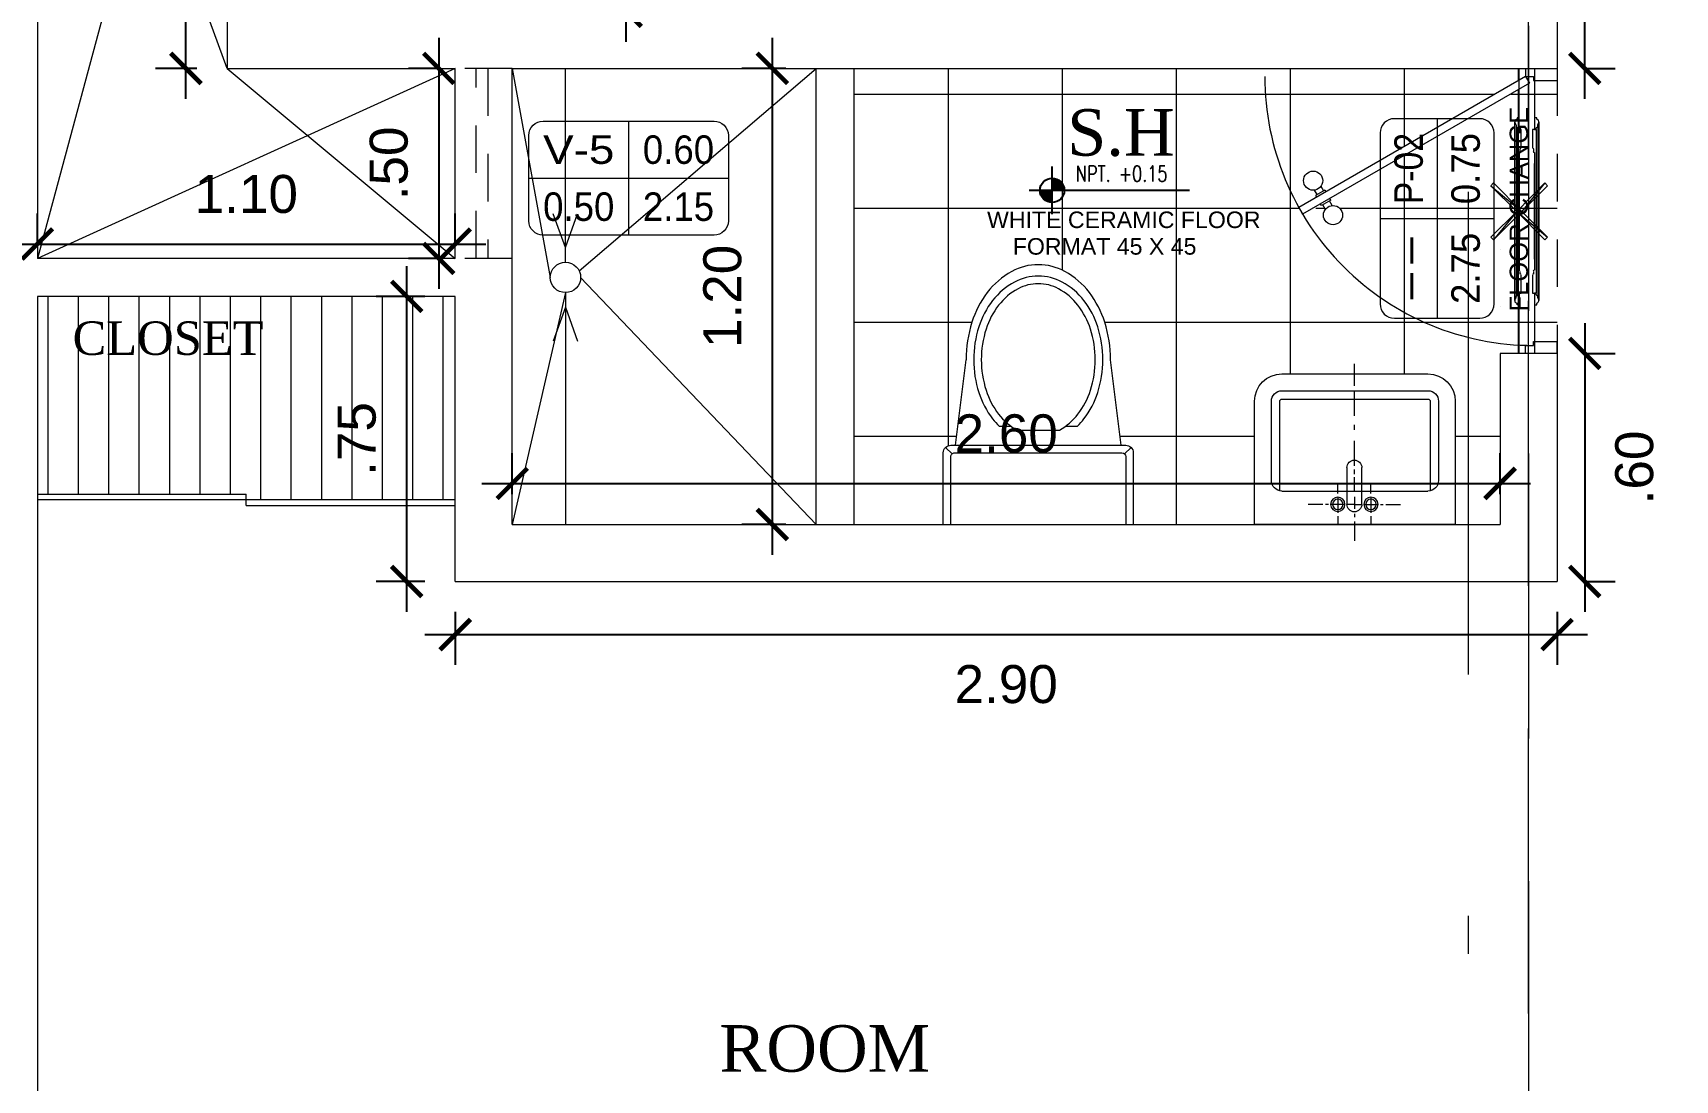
# Model space of a CAD drawing. Header units: millimetres. Extents: x -59 to 123, y 54 to 155.
# Drawn here: x -26.93 to -22.608, y 143.495 to 146.251 of the extents above; entities that cross this region are included whole.
import ezdxf
from ezdxf.enums import TextEntityAlignment as Align

# ---------------------------------------------------------------- set-up
doc = ezdxf.new("R2010")
doc.units = ezdxf.units.MM
for name, pattern in [('ACAD_ISO02W100', [15, 12, -3]), ('CONTINUA', [0]), ('DASHDOT', [25.4, 12.7, -6.35, 0, -6.35]), ('DASHED', [0.75, 0.5, -0.25]), ('HIDDEN2', [0.1875, 0.125, -0.0625])]:
    doc.linetypes.add(name, pattern=pattern)
doc.layers.get('0').update_dxf_attribs({"lineweight": 9})
doc.layers.get('Defpoints').update_dxf_attribs({"lineweight": 0})
for name, color, linetype in [('A-COT', 8, 'Continuous'), ('A-IND niveles', 8, 'Continuous'), ('A-PROY', 8, 'HIDDEN2'), ('A-TEX 010', 7, 'Continuous'), ('TEXTO', 2, 'Continuous')]:
    doc.layers.add(name, color=color, linetype=linetype)
for name, color, linetype, lineweight in [('DET-CORTE', 86, 'Continuous', 50), ('EJES', 6, 'ACAD_ISO02W100', 5), ('HP-Mobiliario', 251, 'Continuous', 0), ('mobiliario', 7, 'Continuous', 0), ('MUROS', 7, 'Continuous', 80), ('pisos', 251, 'Continuous', 0), ('PUERTAS', 7, 'Continuous', 9), ('SANITARIOS', 7, 'Continuous', 5), ('TEXTO1', 7, 'Continuous', 0), ('TEXTOS', 3, 'Continuous', 0), ('VIDRIO', 7, 'Continuous', 5)]:
    doc.layers.add(name, color=color, linetype=linetype, lineweight=lineweight)
doc.styles.add('ARIAL', font='arial.ttf')
doc.styles.add('ROMANS', font='ROMANS.SHX', dxfattribs={"width": 1.35, "height": 0.29})
doc.styles.add('ROMANS 0.75', font='romans.shx', dxfattribs={"width": 0.75})
doc.styles.add('S', font='romand.shx')
doc.styles.add('style1', font='arial.ttf', dxfattribs={"height": 0.1})
doc.styles.add('text100', font='swissek.ttf', dxfattribs={"height": 0.25})
doc.dimstyles.new('luis1', dxfattribs={"dimtxt": 0.1, "dimasz": 0.08, "dimexe": 0.08, "dimexo": 0.08, "dimgap": 0.08, "dimtad": 2, "dimzin": 4, "dimdsep": 46, "dimtxsty": 'style1', "dimblk": 'ARCHTICK', "dimcen": 2, "dimdle": 0.08, "dimclrd": 256, "dimclre": 256, "dimclrt": 256, "dimadec": 0, "dimazin": 1, "dimtfac": 1, "dimtix": 1, "dimtmove": 0, "dimatfit": 3, "dimfxl": 1, "dimtolj": 1, "dimarcsym": 0})

# ---------------------------------------------------------------- blocks, each defined once
blk = doc.blocks.new('CP')
at = {"layer": 'mobiliario'}
for points in [[(25.9, 6.427), (25.9, 6.4749), (25.8947, 6.4749), (25.8947, 6.6355), (25.9351, 6.6355), (25.9351, 6.4749), (25.9298, 6.4749), (25.9298, 6.427)], [(25.883, 6.494), (25.883, 6.2589), (25.883, 6.0249)], [(25.8873, 6.4866), (25.8873, 6.4812), (25.8883, 6.4812), (25.8894, 6.4802), (25.8905, 6.4791), (25.8905, 6.4781), (25.8905, 6.477), (25.8905, 6.4759), (25.8905, 6.4749)], [(25.8905, 6.4749), (25.8947, 6.4749), (25.8947, 6.5057), (25.8894, 6.5057), (25.8894, 6.5015)], [(25.9415, 6.5015), (25.9415, 6.5057), (25.9351, 6.5057), (25.9351, 6.4749), (25.9394, 6.4749), (25.9394, 6.4759), (25.9394, 6.477), (25.9394, 6.4781), (25.9405, 6.4791), (25.9405, 6.4802), (25.9415, 6.4802), (25.9415, 6.4812), (25.9426, 6.4812), (25.9437, 6.4812)], [(25.9437, 6.4812), (25.9437, 6.4866)], [(25.9468, 6.494), (25.9468, 6.2589), (25.9468, 6.0249)], [(25.8873, 6.4812), (25.8873, 6.2589), (25.8873, 6.0376)], [(25.8905, 6.4749), (25.8905, 6.2589), (25.8905, 6.044)], [(25.9394, 6.4749), (25.9394, 6.2589), (25.9394, 6.044)], [(25.9437, 6.4812), (25.9437, 6.2589), (25.9437, 6.0376)], [(25.8947, 6.4142), (25.8947, 6.2589), (25.8947, 6.1047), (25.8947, 6.2589), (25.8947, 6.4142)], [(25.8979, 6.4164), (25.8979, 6.4238)], [(25.933, 6.4238), (25.933, 6.4164)], [(25.9351, 6.4142), (25.9351, 6.2589), (25.9351, 6.1047)], [(25.9351, 6.1334), (25.9351, 6.3855)], [(25.8277, 6.3344), (25.8203, 6.327), (25.9022, 6.2589), (25.8277, 6.3344), (25.8277, 6.3344)], [(25.8203, 6.327), (25.9022, 6.2589), (25.8883, 6.2589), (25.8203, 6.327), (25.8203, 6.327)], [(25.9628, 6.3344), (25.9022, 6.2589), (25.8883, 6.2589), (25.9628, 6.3344), (25.9628, 6.3344)], [(25.9692, 6.327), (25.9628, 6.3344), (25.9022, 6.2589), (25.9692, 6.327), (25.9692, 6.327)], [(25.8883, 6.2589), (25.8277, 6.1844), (25.8203, 6.1919), (25.8883, 6.2589), (25.8883, 6.2589)], [(25.9022, 6.2589), (25.8883, 6.2589), (25.8277, 6.1844), (25.9022, 6.2589), (25.9022, 6.2589)], [(25.9022, 6.2589), (25.8883, 6.2589), (25.9692, 6.1919), (25.9022, 6.2589), (25.9022, 6.2589)], [(25.8883, 6.2589), (25.9692, 6.1919), (25.9628, 6.1844), (25.8883, 6.2589), (25.8883, 6.2589)], [(25.8447, 6.1589), (25.8447, 6.1589)], [(25.8979, 6.094), (25.8979, 6.1015)], [(25.933, 6.1015), (25.933, 6.094)], [(25.9298, 6.0919), (25.9298, 6.044), (25.9351, 6.044), (25.9351, 5.8855), (25.9107, 5.8855), (25.9065, 5.8855), (25.8947, 5.8855), (25.8947, 6.044), (25.9, 6.044), (25.9, 6.0919)], [(25.8447, 6.0078), (25.8447, 6.0078)], [(25.8873, 6.0323), (25.8873, 6.0376), (25.8883, 6.0376), (25.8894, 6.0376), (25.8894, 6.0387), (25.8905, 6.0398), (25.8905, 6.0408), (25.8905, 6.0419), (25.8905, 6.0429), (25.8905, 6.044)], [(25.8905, 6.044), (25.8947, 6.044), (25.8947, 6.0132), (25.8894, 6.0132), (25.8894, 6.0176)], [(25.9394, 6.044), (25.9351, 6.044), (25.9351, 6.0132), (25.9415, 6.0132), (25.9415, 6.0174)], [(25.9437, 6.0323), (25.9437, 6.0376), (25.9426, 6.0376), (25.9415, 6.0376), (25.9405, 6.0387), (25.9405, 6.0398), (25.9394, 6.0408), (25.9394, 6.0419), (25.9394, 6.0429), (25.9394, 6.044)]]:
    blk.add_lwpolyline(points, dxfattribs=at)
for centre, start, end in [((25.891, 6.4945), 101.5369, 239.1395), ((25.891, 6.0254), 120.8203, 258.5038)]:
    blk.add_arc(centre, 0.00798, start, end, dxfattribs=at)
for points in [[(25.9468, 6.4956), (25.9464, 6.4988), (25.9441, 6.5014), (25.941, 6.5022)], [(25.943, 6.4877), (25.9457, 6.4893), (25.9472, 6.4924), (25.9468, 6.4956)], [(25.8942, 6.4142), (25.8957, 6.4142), (25.8968, 6.4154), (25.8968, 6.4169)], [(25.8974, 6.4249), (25.8989, 6.4249), (25.9, 6.4261), (25.9, 6.4275)], [(25.9298, 6.4275), (25.9298, 6.4261), (25.931, 6.4249), (25.9325, 6.4249)], [(25.932, 6.4169), (25.932, 6.4154), (25.9331, 6.4142), (25.9346, 6.4142)], [(25.8968, 6.102), (25.8968, 6.1035), (25.8957, 6.1047), (25.8942, 6.1047)], [(25.9, 6.0924), (25.9, 6.0939), (25.8989, 6.0951), (25.8974, 6.0951)], [(25.9325, 6.0951), (25.931, 6.0951), (25.9298, 6.0939), (25.9298, 6.0924)], [(25.9346, 6.1047), (25.9331, 6.1047), (25.932, 6.1035), (25.932, 6.102)], [(25.941, 6.0177), (25.9441, 6.0186), (25.9464, 6.0212), (25.9468, 6.0243)], [(25.9468, 6.0243), (25.9472, 6.0275), (25.9457, 6.0306), (25.943, 6.0322)]]:
    blk.add_open_spline(points, degree=3, dxfattribs=at)
blk = doc.blocks.new('rf67')
at = {"layer": 'PUERTAS', "ltscale": 0.075}
for p, q in [((2984.4541, 394.8959), (2984.4292, 394.895)), ((2984.4585, 394.0686), (2984.4292, 394.895)), ((2984.4834, 394.0695), (2984.4541, 394.8959)), ((2983.711, 394.4797), (2983.7334, 394.4678)), ((2983.7327, 394.4394), (2983.6977, 394.3735)), ((2983.7334, 394.4678), (2983.7215, 394.4454)), ((2983.7215, 394.4454), (2983.7327, 394.4394)), ((2983.6641, 394.3914), (2983.6977, 394.3735)), ((2984.4834, 394.0695), (2984.4585, 394.0686)), ((2984.4834, 394.0695), (2984.4715, 394.0471)), ((2984.5059, 394.0576), (2984.4834, 394.0695)), ((2984.4603, 394.0531), (2984.4253, 393.9872)), ((2984.4715, 394.0471), (2984.4603, 394.0531)), ((2984.459, 393.9693), (2984.4253, 393.9872))]:
    blk.add_line(p, q, dxfattribs=at)
at = {"layer": 'PUERTAS', "ltscale": 0.01}
for p, q in [((2984.4089, 394.8242), (2984.4257, 394.8248)), ((2984.4098, 394.8001), (2984.4265, 394.8006)), ((2984.4255, 394.8297), (2984.4315, 394.8299)), ((2984.4267, 394.796), (2984.4255, 394.8297)), ((2984.4267, 394.796), (2984.4327, 394.7962)), ((2984.4625, 394.831), (2984.4565, 394.8308)), ((2984.4637, 394.7974), (2984.4577, 394.7971)), ((2984.4637, 394.7974), (2984.4625, 394.831)), ((2984.4794, 394.8268), (2984.4627, 394.8262)), ((2984.4803, 394.8026), (2984.4636, 394.802))]:
    blk.add_line(p, q, dxfattribs=at)
for centre in [(2984.3818, 394.8116), (2984.5074, 394.8161)]:
    blk.add_circle(centre, 0.0302, dxfattribs=at)
blk.add_arc((2984.4709, 394.0476), 0.8484, 61.9779, 152.0448, dxfattribs=at)
blk = doc.blocks.new('CUADROVANOS3')
blk.add_lwpolyline([(-0.2625, -0.1125), (-0.2625, 0.1125, -0.414214), (-0.225, 0.15), (0.225, 0.15, -0.414214), (0.2625, 0.1125), (0.2625, -0.1125, -0.414214), (0.225, -0.15), (-0.225, -0.15, -0.414214)], format="xyb", close=True)
for points in [[(0, 0.15), (0, -0.15)], [(-0.2625, 0), (0.2625, 0)]]:
    blk.add_lwpolyline(points)
at = {"layer": 'TEXTOS', "style": 'S', "flags": 8}
for tag, width, p, p2 in [('CODIGO', 1.029412, (-0.225, 0.0375), (-0.0375, 0.0375)), ('ALFEIZAR', 0.739437, (0.0375, 0.0375), (0.225, 0.0375)), ('ANCHO', 0.772059, (-0.225, -0.1125), (-0.0375, -0.1125)), ('ALTO', 0.772059, (0.0375, -0.1125), (0.225, -0.1125))]:
    blk.add_attdef(tag, text='', height=0.075, dxfattribs=dict(at, width=width)).set_placement(p, p2, align=Align.FIT)
blk = doc.blocks.new('A$C16406C30')
at = {"layer": 'HP-Mobiliario'}
for p, q in [((0.1885, 0.5), (0, 0.5)), ((0.1785, 0.48), (0, 0.48)), ((0.2026, 0.4941), (0.1856, 0.4771)), ((0.2085, 0.02), (0.2085, 0.48)), ((0.1885, 0.03), (0.1885, 0.47)), ((0.2085, 0.4681), (0.4335, 0.44)), ((0.2585, 0.3218), (0.2585, 0.3528)), ((0.2485, 0.1938), (0.2485, 0.3062)), ((0.2585, 0.1472), (0.2585, 0.1782)), ((0.2085, 0.0319), (0.4335, 0.06)), ((0, 0.02), (0.1785, 0.02)), ((0, 0), (0.1885, 0)), ((0.2026, 0.0059), (0.1856, 0.0229))]:
    blk.add_line(p, q, dxfattribs=at)
for points in [[(0.4335, 0.44, -0.076393), (0.532, 0.4249, -0.086437), (0.6103, 0.3844, -0.105872), (0.6657, 0.3199, -0.125404), (0.6835, 0.25, -0.125404), (0.6657, 0.1801, -0.105872), (0.6103, 0.1156, -0.086437), (0.532, 0.0751, -0.076393), (0.4335, 0.06, -0.076393)], [(0.2485, 0.3062, -0.100268), (0.2902, 0.3544, -0.08725), (0.3531, 0.3874, -0.077598), (0.4335, 0.4, -0.077598), (0.5139, 0.3874, -0.08725), (0.5768, 0.3544, -0.105601), (0.6201, 0.3032, -0.12364), (0.6335, 0.25, -0.12364), (0.6201, 0.1968, -0.105601), (0.5768, 0.1456, -0.08725), (0.5139, 0.1126, -0.077598), (0.4335, 0.1, -0.077598)], [(0.2585, 0.3528, -0.0362), (0.2779, 0.3702, -0.08725), (0.347, 0.4065, -0.077598), (0.4335, 0.42, -0.077598), (0.52, 0.4065, -0.08725), (0.5891, 0.3702, -0.105601), (0.6378, 0.3127, -0.12364), (0.6535, 0.25, -0.12364), (0.6378, 0.1873, -0.105601), (0.5891, 0.1298, -0.08725), (0.52, 0.0935, -0.077598), (0.4335, 0.08, -0.077598)], [(0.4335, 0.1, -0.077598), (0.3531, 0.1126, -0.08725), (0.2902, 0.1456, -0.100268), (0.2485, 0.1938, -0.12364)], [(0.4335, 0.08, -0.077598), (0.347, 0.0935, -0.08725), (0.2779, 0.1298, -0.0362), (0.2585, 0.1472, -0.12364)]]:
    blk.add_lwpolyline(points, format="xyb", dxfattribs=at)
for centre, radius, start, end in [((0.1785, 0.47), 0.01, 0, 90), ((0.1885, 0.48), 0.02, 0, 90), ((0.1785, 0.03), 0.01, 270, 0), ((0.1885, 0.02), 0.02, 270, 0)]:
    blk.add_arc(centre, radius, start, end, dxfattribs=at)
blk = doc.blocks.new('LAV-5')
for p, q in [((-0.264, 0), (-0.264, -0.3242)), ((0, 0), (-0.264, 0)), ((-0.0451, -0.0222), (-0.0451, 0.0007)), ((-0.0015, -0.0076), (-0.0015, 0.043)), ((0.264, 0), (0, 0)), ((0.0421, -0.0222), (0.0421, 0.0007)), ((0.264, -0.3242), (0.264, 0)), ((-0.0451, -0.0433), (-0.0451, -0.0306)), ((-0.0015, -0.0282), (-0.0015, -0.0196)), ((-0.0015, -0.0282), (-0.0015, -0.0196)), ((-0.0015, -0.0726), (-0.0015, -0.0409)), ((-0.0015, -0.0726), (-0.0015, -0.0409)), ((0.0421, -0.0433), (0.0421, -0.0306)), ((-0.0846, -0.0529), (-0.123, -0.0529)), ((-0.07, -0.0529), (-0.0777, -0.0529)), ((-0.0264, -0.0529), (-0.064, -0.0529)), ((-0.0451, -0.0726), (-0.0451, -0.0433)), ((-0.0451, -0.0812), (-0.0451, -0.106)), ((-0.0015, -0.0529), (-0.0212, -0.0529)), ((-0.0212, -0.1496), (-0.0212, -0.0529)), ((-0.0015, -0.0529), (-0.017, -0.0529)), ((-0.0015, -0.0529), (0.0182, -0.0529)), ((-0.0015, -0.0529), (0.014, -0.0529)), ((-0.0011, -0.0863), (-0.0011, -0.124)), ((0.0182, -0.0529), (0.0182, -0.1496)), ((0.0234, -0.0529), (0.061, -0.0529)), ((0.0421, -0.0726), (0.0421, -0.0433)), ((0.0421, -0.0812), (0.0421, -0.106)), ((0.067, -0.0529), (0.0747, -0.0529)), ((0.0816, -0.0529), (0.12, -0.0529)), ((-0.22, -0.1158), (-0.22, -0.3242)), ((-0.198, -0.0886), (-0.198, -0.3242)), ((-0.1922, -0.088), (0.1922, -0.088)), ((0.198, -0.3242), (0.198, -0.0886)), ((0.22, -0.3242), (0.22, -0.1158)), ((-0.0011, -0.1326), (-0.0011, -0.1445)), ((-0.0011, -0.1539), (-0.0011, -0.2199)), ((-0.0015, -0.2489), (-0.0015, -0.2618)), ((-0.0015, -0.2857), (-0.0015, -0.3507)), ((-0.1922, -0.33), (0.1922, -0.33)), ((-0.0015, -0.329), (-0.0015, -0.347)), ((-0.1922, -0.352), (0.1922, -0.352)), ((-0.0015, -0.365), (-0.0015, -0.4223)), ((-0.1922, -0.396), (0.1922, -0.396))]:
    blk.add_line(p, q)
for centre, radius in [((-0.0451, -0.0529), 0.0188), ((-0.0451, -0.0529), 0.0137), ((0.0421, -0.0529), 0.0188), ((0.0421, -0.0529), 0.0137)]:
    blk.add_circle(centre, radius)
for centre, radius, start, end in [((-0.0015, -0.0529), 0.0197, 90, 180), ((-0.0015, -0.0529), 0.0197, 0, 90), ((-0.1922, -0.1158), 0.0278, 90, 180), ((0.1922, -0.1158), 0.0278, 0, 90), ((-0.0015, -0.1496), 0.0197, 180, 270), ((-0.0015, -0.1496), 0.0197, 270, 0), ((-0.1922, -0.3242), 0.0718, 180, 270), ((-0.1922, -0.3242), 0.0278, 180, 270), ((-0.1922, -0.3242), 0.00583, 180, 270), ((0.1922, -0.3242), 0.0718, 270, 0), ((0.1922, -0.3242), 0.0278, 270, 0), ((0.1922, -0.3242), 0.00583, 270, 0)]:
    blk.add_arc(centre, radius, start, end)
blk = doc.blocks.new('A$C37766BCA')
blk.add_line((0, 0.181), (1.22, 0.181))
at = {"const_width": 0.0923}
for points in [[(0.221, 0.181, 0.414214), (0.174, 0.227, 0.414214)], [(0.128, 0.181, 0.414214), (0.174, 0.135)]]:
    blk.add_lwpolyline(points, format="xyb", dxfattribs=at)
blk.add_lwpolyline([(0.174, 0), (0.174, 0.361)])
blk.add_circle((0.174, 0.181), 0.0923)
blk = doc.blocks.new('_ArchTick')
at = {"color": 0, "linetype": 'ByBlock', "const_width": 0.15}
blk.add_lwpolyline([(-0.5, -0.5), (0.5, 0.5)], dxfattribs=at)
blk = doc.blocks.new('*D400')
at = {"layer": 'A-COT', "linetype": 'Continuous', "lineweight": -2, "transparency": 16777216}
for p, q in [((-27.3971, 147.5873), (-27.3971, 145.5773)), ((-27.2971, 147.5073), (-27.4771, 147.5073)), ((-27.2971, 145.6573), (-27.4771, 145.6573))]:
    blk.add_line(p, q, dxfattribs=at)
at = {"layer": 'Defpoints', "color": 0, "linetype": 'CONTINUA', "transparency": 16777216}
for p in [(-26.9183, 147.5073), (-27.3971, 145.6573), (-26.9183, 145.6573)]:
    blk.add_point(p, dxfattribs=at)
at = {"layer": 'A-COT', "linetype": 'CONTINUA', "lineweight": -2, "transparency": 16777216, "xscale": 0.08, "yscale": 0.08, "zscale": 0.08}
for p, rotation in [((-27.3971, 147.5073), 90), ((-27.3971, 145.6573), 270)]:
    blk.add_blockref('_ArchTick', p, dxfattribs=dict(at, rotation=rotation))
at = {"layer": 'A-COT', "linetype": 'CONTINUA', "lineweight": 5, "transparency": 16777216, "insert": (-27.5281, 146.5823), "char_height": 0.1, "attachment_point": 5, "rotation": 90, "style": 'style1'}
blk.add_mtext('\\A1;1.85', dxfattribs=at)
blk = doc.blocks.new('*D401')
at = {"layer": 'A-COT', "linetype": 'Continuous', "lineweight": -2, "transparency": 16777216}
for p, q in [((-27.3971, 145.6573), (-27.3971, 145.7373)), ((-27.2971, 145.6573), (-27.4771, 145.6573)), ((-27.3971, 145.6573), (-27.3971, 145.5573)), ((-27.2971, 145.5573), (-27.4771, 145.5573)), ((-27.3971, 145.5573), (-27.3971, 145.4773))]:
    blk.add_line(p, q, dxfattribs=at)
at = {"layer": 'Defpoints', "color": 0, "linetype": 'CONTINUA', "transparency": 16777216}
for p in [(-26.9183, 145.6573), (-27.3971, 145.5573), (-26.9183, 145.5573)]:
    blk.add_point(p, dxfattribs=at)
at = {"layer": 'A-COT', "linetype": 'CONTINUA', "lineweight": -2, "transparency": 16777216, "xscale": 0.08, "yscale": 0.08, "zscale": 0.08}
for p, rotation in [((-27.3971, 145.6573), 270), ((-27.3971, 145.5573), 90)]:
    blk.add_blockref('_ArchTick', p, dxfattribs=dict(at, rotation=rotation))
at = {"layer": 'A-COT', "linetype": 'CONTINUA', "lineweight": 5, "transparency": 16777216, "insert": (-27.5281, 145.6073), "char_height": 0.1, "attachment_point": 5, "rotation": 90, "style": 'style1'}
blk.add_mtext('\\A1;.10', dxfattribs=at)
blk = doc.blocks.new('*D402')
at = {"layer": 'A-COT', "linetype": 'Continuous', "lineweight": -2, "transparency": 16777216}
for p, q in [((-27.3971, 145.6373), (-27.3971, 140.6773)), ((-27.2971, 145.5573), (-27.4771, 145.5573)), ((-27.2971, 140.7573), (-27.4771, 140.7573))]:
    blk.add_line(p, q, dxfattribs=at)
at = {"layer": 'Defpoints', "color": 0, "linetype": 'CONTINUA', "transparency": 16777216}
for p in [(-26.9183, 145.5573), (-27.3971, 140.7573), (-26.9183, 140.7573)]:
    blk.add_point(p, dxfattribs=at)
at = {"layer": 'A-COT', "linetype": 'CONTINUA', "lineweight": -2, "transparency": 16777216, "xscale": 0.08, "yscale": 0.08, "zscale": 0.08}
for p, rotation in [((-27.3971, 145.5573), 90), ((-27.3971, 140.7573), 270)]:
    blk.add_blockref('_ArchTick', p, dxfattribs=dict(at, rotation=rotation))
at = {"layer": 'A-COT', "linetype": 'CONTINUA', "lineweight": 5, "transparency": 16777216, "insert": (-27.5281, 143.1573), "char_height": 0.1, "attachment_point": 5, "rotation": 90, "style": 'style1'}
blk.add_mtext('\\A1;4.80', dxfattribs=at)
blk = doc.blocks.new('*D478')
at = {"layer": 'A-COT', "linetype": 'Continuous', "lineweight": -2, "transparency": 16777216}
for p, q in [((-22.8457, 146.0773), (-22.8457, 147.7373)), ((-22.8457, 147.6573), (-22.7657, 147.6573)), ((-22.8457, 146.1573), (-22.7657, 146.1573))]:
    blk.add_line(p, q, dxfattribs=at)
at = {"layer": 'Defpoints', "color": 0, "linetype": 'CONTINUA', "transparency": 16777216}
for p in [(-22.9183, 147.6573), (-22.8457, 147.6573), (-22.9183, 146.1573)]:
    blk.add_point(p, dxfattribs=at)
at = {"layer": 'A-COT', "linetype": 'CONTINUA', "lineweight": -2, "transparency": 16777216, "xscale": 0.08, "yscale": 0.08, "zscale": 0.08}
for p, rotation in [((-22.8457, 147.6573), 90), ((-22.8457, 146.1573), 270)]:
    blk.add_blockref('_ArchTick', p, dxfattribs=dict(at, rotation=rotation))
at = {"layer": 'A-COT', "linetype": 'CONTINUA', "lineweight": 5, "transparency": 16777216, "insert": (-22.7147, 146.9073), "char_height": 0.1, "attachment_point": 5, "rotation": 90, "style": 'style1'}
blk.add_mtext('\\A1;1.50', dxfattribs=at)
blk = doc.blocks.new('*D479')
at = {"layer": 'A-COT', "linetype": 'Continuous', "lineweight": -2, "transparency": 16777216}
for p, q in [((-22.8457, 145.4873), (-22.8457, 144.7273)), ((-22.8457, 145.4073), (-22.7657, 145.4073)), ((-22.8457, 144.8073), (-22.7657, 144.8073))]:
    blk.add_line(p, q, dxfattribs=at)
at = {"layer": 'Defpoints', "color": 0, "linetype": 'CONTINUA', "transparency": 16777216}
for p in [(-22.9183, 145.4073), (-22.9183, 144.8073), (-22.8457, 144.8073)]:
    blk.add_point(p, dxfattribs=at)
at = {"layer": 'A-COT', "linetype": 'CONTINUA', "lineweight": -2, "transparency": 16777216, "xscale": 0.08, "yscale": 0.08, "zscale": 0.08}
for p, rotation in [((-22.8457, 145.4073), 90), ((-22.8457, 144.8073), 270)]:
    blk.add_blockref('_ArchTick', p, dxfattribs=dict(at, rotation=rotation))
at = {"layer": 'A-COT', "linetype": 'CONTINUA', "lineweight": 5, "transparency": 16777216, "insert": (-22.7147, 145.1073), "char_height": 0.1, "attachment_point": 5, "rotation": 90, "style": 'style1'}
blk.add_mtext('\\A1;.60', dxfattribs=at)
blk = doc.blocks.new('*D480')
at = {"layer": 'A-COT', "linetype": 'Continuous', "lineweight": -2, "transparency": 16777216}
for p, q in [((-25.8183, 144.7273), (-25.8183, 144.5876)), ((-22.9183, 144.7273), (-22.9183, 144.5876)), ((-25.8983, 144.6676), (-22.8383, 144.6676))]:
    blk.add_line(p, q, dxfattribs=at)
at = {"layer": 'Defpoints', "color": 0, "linetype": 'CONTINUA', "transparency": 16777216}
for p in [(-25.8183, 144.8073), (-22.9183, 144.8073), (-22.9183, 144.6676)]:
    blk.add_point(p, dxfattribs=at)
at = {"layer": 'A-COT', "linetype": 'CONTINUA', "lineweight": -2, "transparency": 16777216, "xscale": 0.08, "yscale": 0.08, "zscale": 0.08, "rotation": 180}
blk.add_blockref('_ArchTick', (-25.8183, 144.6676), dxfattribs=at)
at = {"layer": 'A-COT', "linetype": 'CONTINUA', "lineweight": -2, "transparency": 16777216, "xscale": 0.08, "yscale": 0.08, "zscale": 0.08}
blk.add_blockref('_ArchTick', (-22.9183, 144.6676), dxfattribs=at)
at = {"layer": 'A-COT', "linetype": 'CONTINUA', "lineweight": 5, "transparency": 16777216, "insert": (-24.3683, 144.5366), "char_height": 0.1, "attachment_point": 5, "style": 'style1'}
blk.add_mtext('\\A1;2.90', dxfattribs=at)
blk = doc.blocks.new('*D481')
at = {"layer": 'A-COT', "linetype": 'Continuous', "lineweight": -2, "transparency": 16777216}
for p, q in [((-25.9462, 144.7273), (-25.9462, 145.6373)), ((-25.8983, 145.5573), (-26.0262, 145.5573)), ((-25.8983, 144.8073), (-26.0262, 144.8073))]:
    blk.add_line(p, q, dxfattribs=at)
at = {"layer": 'Defpoints', "color": 0, "linetype": 'CONTINUA', "transparency": 16777216}
for p in [(-25.9462, 145.5573), (-25.8183, 145.5573), (-25.8183, 144.8073)]:
    blk.add_point(p, dxfattribs=at)
at = {"layer": 'A-COT', "linetype": 'CONTINUA', "lineweight": -2, "transparency": 16777216, "xscale": 0.08, "yscale": 0.08, "zscale": 0.08}
for p, rotation in [((-25.9462, 145.5573), 90), ((-25.9462, 144.8073), 270)]:
    blk.add_blockref('_ArchTick', p, dxfattribs=dict(at, rotation=rotation))
at = {"layer": 'A-COT', "linetype": 'CONTINUA', "lineweight": 5, "transparency": 16777216, "insert": (-26.0771, 145.1823), "char_height": 0.1, "attachment_point": 5, "rotation": 90, "style": 'style1'}
blk.add_mtext('\\A1;.75', dxfattribs=at)
blk = doc.blocks.new('*D482')
at = {"layer": 'A-COT', "linetype": 'Continuous', "lineweight": -2, "transparency": 16777216}
for p, q in [((-26.9183, 145.6952), (-26.9183, 145.7752)), ((-25.8183, 145.6952), (-25.8183, 145.7752)), ((-26.9983, 145.6952), (-25.7383, 145.6952))]:
    blk.add_line(p, q, dxfattribs=at)
at = {"layer": 'Defpoints', "color": 0, "linetype": 'CONTINUA', "transparency": 16777216}
for p in [(-25.8183, 145.6952), (-26.9183, 145.6573), (-25.8183, 145.6573)]:
    blk.add_point(p, dxfattribs=at)
at = {"layer": 'A-COT', "linetype": 'CONTINUA', "lineweight": -2, "transparency": 16777216, "xscale": 0.08, "yscale": 0.08, "zscale": 0.08, "rotation": 180}
blk.add_blockref('_ArchTick', (-26.9183, 145.6952), dxfattribs=at)
at = {"layer": 'A-COT', "linetype": 'CONTINUA', "lineweight": -2, "transparency": 16777216, "xscale": 0.08, "yscale": 0.08, "zscale": 0.08}
blk.add_blockref('_ArchTick', (-25.8183, 145.6952), dxfattribs=at)
at = {"layer": 'A-COT', "linetype": 'CONTINUA', "lineweight": 5, "transparency": 16777216, "insert": (-26.3683, 145.8263), "char_height": 0.1, "attachment_point": 5, "style": 'style1'}
blk.add_mtext('\\A1;1.10', dxfattribs=at)
blk = doc.blocks.new('*D483')
at = {"layer": 'A-COT', "linetype": 'Continuous', "lineweight": -2, "transparency": 16777216}
for p, q in [((-25.8618, 146.2373), (-25.8618, 145.5773)), ((-25.8618, 146.1573), (-25.9418, 146.1573)), ((-25.8618, 145.6573), (-25.9418, 145.6573))]:
    blk.add_line(p, q, dxfattribs=at)
at = {"layer": 'Defpoints', "color": 0, "linetype": 'CONTINUA', "transparency": 16777216}
for p in [(-25.8183, 146.1573), (-25.8618, 145.6573), (-25.8183, 145.6573)]:
    blk.add_point(p, dxfattribs=at)
at = {"layer": 'A-COT', "linetype": 'CONTINUA', "lineweight": -2, "transparency": 16777216, "xscale": 0.08, "yscale": 0.08, "zscale": 0.08}
for p, rotation in [((-25.8618, 146.1573), 90), ((-25.8618, 145.6573), 270)]:
    blk.add_blockref('_ArchTick', p, dxfattribs=dict(at, rotation=rotation))
at = {"layer": 'A-COT', "linetype": 'CONTINUA', "lineweight": 5, "transparency": 16777216, "insert": (-25.9929, 145.9073), "char_height": 0.1, "attachment_point": 5, "rotation": 90, "style": 'style1'}
blk.add_mtext('\\A1;.50', dxfattribs=at)
blk = doc.blocks.new('*D484')
at = {"layer": 'A-COT', "linetype": 'Continuous', "lineweight": -2, "transparency": 16777216}
for p, q in [((-26.5273, 146.0773), (-26.5273, 147.5873)), ((-26.4983, 147.5073), (-26.6073, 147.5073)), ((-26.4983, 146.1573), (-26.6073, 146.1573))]:
    blk.add_line(p, q, dxfattribs=at)
at = {"layer": 'Defpoints', "color": 0, "linetype": 'CONTINUA', "transparency": 16777216}
for p in [(-26.5273, 147.5073), (-26.4183, 147.5073), (-26.4183, 146.1573)]:
    blk.add_point(p, dxfattribs=at)
at = {"layer": 'A-COT', "linetype": 'CONTINUA', "lineweight": -2, "transparency": 16777216, "xscale": 0.08, "yscale": 0.08, "zscale": 0.08}
for p, rotation in [((-26.5273, 147.5073), 90), ((-26.5273, 146.1573), 270)]:
    blk.add_blockref('_ArchTick', p, dxfattribs=dict(at, rotation=rotation))
at = {"layer": 'A-COT', "linetype": 'CONTINUA', "lineweight": 5, "transparency": 16777216, "insert": (-26.6584, 146.8323), "char_height": 0.1, "attachment_point": 5, "rotation": 90, "style": 'style1'}
blk.add_mtext('\\A1;1.35', dxfattribs=at)
blk = doc.blocks.new('*D486')
at = {"layer": 'A-COT', "linetype": 'Continuous', "lineweight": -2, "transparency": 16777216}
for p, q in [((-24.9838, 144.8773), (-24.9838, 146.2373)), ((-24.9483, 146.1573), (-25.0638, 146.1573)), ((-24.9483, 144.9573), (-25.0638, 144.9573))]:
    blk.add_line(p, q, dxfattribs=at)
at = {"layer": 'Defpoints', "color": 0, "linetype": 'CONTINUA', "transparency": 16777216}
for p in [(-24.9838, 146.1573), (-24.8683, 146.1573), (-24.8683, 144.9573)]:
    blk.add_point(p, dxfattribs=at)
at = {"layer": 'A-COT', "linetype": 'CONTINUA', "lineweight": -2, "transparency": 16777216, "xscale": 0.08, "yscale": 0.08, "zscale": 0.08}
for p, rotation in [((-24.9838, 146.1573), 90), ((-24.9838, 144.9573), 270)]:
    blk.add_blockref('_ArchTick', p, dxfattribs=dict(at, rotation=rotation))
at = {"layer": 'A-COT', "linetype": 'CONTINUA', "lineweight": 5, "transparency": 16777216, "insert": (-25.1149, 145.5573), "char_height": 0.1, "attachment_point": 5, "rotation": 90, "style": 'style1'}
blk.add_mtext('\\A1;1.20', dxfattribs=at)
blk = doc.blocks.new('*D487')
at = {"layer": 'A-COT', "linetype": 'Continuous', "lineweight": -2, "transparency": 16777216}
for p, q in [((-25.6683, 145.0373), (-25.6683, 145.1453)), ((-23.0683, 145.0373), (-23.0683, 145.1453)), ((-25.7483, 145.0653), (-22.9883, 145.0653))]:
    blk.add_line(p, q, dxfattribs=at)
at = {"layer": 'Defpoints', "color": 0, "linetype": 'CONTINUA', "transparency": 16777216}
for p in [(-23.0683, 145.0653), (-25.6683, 144.9573), (-23.0683, 144.9573)]:
    blk.add_point(p, dxfattribs=at)
at = {"layer": 'A-COT', "linetype": 'CONTINUA', "lineweight": -2, "transparency": 16777216, "xscale": 0.08, "yscale": 0.08, "zscale": 0.08, "rotation": 180}
blk.add_blockref('_ArchTick', (-25.6683, 145.0653), dxfattribs=at)
at = {"layer": 'A-COT', "linetype": 'CONTINUA', "lineweight": -2, "transparency": 16777216, "xscale": 0.08, "yscale": 0.08, "zscale": 0.08}
blk.add_blockref('_ArchTick', (-23.0683, 145.0653), dxfattribs=at)
at = {"layer": 'A-COT', "linetype": 'CONTINUA', "lineweight": 5, "transparency": 16777216, "insert": (-24.3683, 145.1963), "char_height": 0.1, "attachment_point": 5, "style": 'style1'}
blk.add_mtext('\\A1;2.60', dxfattribs=at)
blk = doc.blocks.new('*D489')
at = {"layer": 'A-COT', "linetype": 'Continuous', "lineweight": -2, "transparency": 16777216}
for p, q in [((-25.3684, 146.2273), (-25.3684, 147.5873)), ((-25.3483, 147.5073), (-25.4484, 147.5073)), ((-25.3483, 146.3073), (-25.4484, 146.3073))]:
    blk.add_line(p, q, dxfattribs=at)
at = {"layer": 'Defpoints', "color": 0, "linetype": 'CONTINUA', "transparency": 16777216}
for p in [(-25.3684, 147.5073), (-25.2683, 147.5073), (-25.2683, 146.3073)]:
    blk.add_point(p, dxfattribs=at)
at = {"layer": 'A-COT', "linetype": 'CONTINUA', "lineweight": -2, "transparency": 16777216, "xscale": 0.08, "yscale": 0.08, "zscale": 0.08}
for p, rotation in [((-25.3684, 147.5073), 90), ((-25.3684, 146.3073), 270)]:
    blk.add_blockref('_ArchTick', p, dxfattribs=dict(at, rotation=rotation))
at = {"layer": 'A-COT', "linetype": 'CONTINUA', "lineweight": 5, "transparency": 16777216, "insert": (-25.4995, 146.9073), "char_height": 0.1, "attachment_point": 5, "rotation": 90, "style": 'style1'}
blk.add_mtext('\\A1;1.20', dxfattribs=at)

msp = doc.modelspace()

# ---------------------------------------------------------------- hatches: boundary and pattern name
at = {"layer": 'mobiliario', "lineweight": 5}
h = msp.add_hatch(dxfattribs=at)
h.set_pattern_fill('_USER', color=256, scale=0.08, angle=-90, pattern_type=0)
h.set_pattern_definition([(270, (152.07003, 94.21256), (0.08, -3e-17), [])])
h.paths.add_polyline_path([(-25.8183, 145.0223), (-25.8183, 145.5573), (-26.9183, 145.5573), (-26.9183, 145.0373), (-26.3683, 145.0373), (-26.3683, 145.0223)])
at = {"layer": 'pisos', "lineweight": 5}
h = msp.add_hatch(dxfattribs=at)
h.set_pattern_fill('_USER', color=256, scale=0.3, angle=90, double=1, pattern_type=0)
h.set_pattern_definition([(90, (-120.5205, 144.88946), (-0.3, 2e-17), []), (180, (-120.5205, 144.88946), (-4e-17, -0.3), [])])
h.paths.add_polyline_path([(-23.0016, 146.1361), (-23.0016, 146.1573), (-24.7683, 146.1573), (-24.7683, 144.9573), (-24.5338, 144.9573), (-24.5338, 145.1458, -0.414214), (-24.5138, 145.1658), (-24.5019, 145.1658), (-24.4738, 145.3908, -0.076393), (-24.4587, 145.4892, -0.086437), (-24.4181, 145.5676, -0.105872), (-24.3537, 145.623, -0.125404), (-24.2838, 145.6408, -0.125404), (-24.2139, 145.623, -0.105872), (-24.1494, 145.5676, -0.086437), (-24.1089, 145.4892, -0.076393), (-24.0938, 145.3908), (-24.0657, 145.1658), (-24.0538, 145.1658, -0.414214), (-24.0338, 145.1458), (-24.0338, 144.9573), (-23.7144, 144.9573), (-23.7144, 145.2814, -0.414214), (-23.6426, 145.3533), (-23.2583, 145.3533, -0.414214), (-23.1864, 145.2814), (-23.1864, 144.9573), (-23.0683, 144.9573), (-23.0683, 145.4073), (-23.0016, 145.4073), (-23.0016, 145.4288, -0.263699), (-23.5977, 145.7905), (-23.5984, 145.7916), (-23.5514, 145.8187), (-23.5539, 145.8231), (-23.5573, 145.8369, -0.451226), (-23.5856, 145.8619, -1), (-23.5352, 145.8619, -0.156273), (-23.5399, 145.8473), (-23.5329, 145.8352), (-23.5296, 145.8372), (-23.527, 145.8328)])
h.paths.add_polyline_path([(-22.9183, 146.1255), (-22.9804, 146.1255), (-22.9804, 146.1361), (-23.0016, 146.1361), (-22.9912, 146.1181), (-23.5166, 145.8147), (-23.5141, 145.8104), (-23.5105, 145.7964, -0.443208), (-23.4828, 145.7713, -1), (-23.5332, 145.7713, -0.163929), (-23.5281, 145.7866), (-23.5349, 145.7984), (-23.5384, 145.7964), (-23.588, 145.7735, 0.264315), (-22.9804, 145.4284), (-22.9804, 145.439), (-22.9183, 145.439)])

# ---------------------------------------------------------------- linework, layer by layer
at = {"lineweight": 5}
for p, q in [((-24.8683, 144.9573), (-24.8683, 146.1573)), ((-24.7683, 144.9573), (-24.7683, 146.1573))]:
    msp.add_line(p, q, dxfattribs=at)
at = {"layer": 'A-COT', "lineweight": 5}
for p, q in [((-25.6683, 146.1573), (-25.5683, 145.6073)), ((-25.5283, 145.6473), (-25.5283, 146.1573)), ((-25.4923, 145.6248), (-24.8683, 146.1573)), ((-25.5283, 145.6859), (-25.5603, 145.7748)), ((-25.5283, 145.6859), (-25.4963, 145.7748)), ((-25.4883, 145.6073), (-24.8683, 144.9573)), ((-25.5283, 145.5673), (-25.6683, 144.9573)), ((-25.5283, 145.5673), (-25.5283, 144.9573)), ((-25.5283, 145.5287), (-25.5603, 145.4398)), ((-25.5283, 145.5287), (-25.4963, 145.4398))]:
    msp.add_line(p, q, dxfattribs=at)
msp.add_circle((-25.5283, 145.6073), 0.04, dxfattribs=at)
at = {"layer": 'A-PROY', "lineweight": 5}
for p, q in [((-25.6683, 146.1573), (-25.8183, 146.1573)), ((-25.6683, 146.1573), (-25.8183, 146.1573)), ((-25.7631, 145.6573), (-25.7631, 146.1573)), ((-25.7327, 146.1573), (-25.7327, 145.6573)), ((-22.9183, 146.1573), (-22.9183, 145.4073)), ((-25.6683, 145.6573), (-25.8183, 145.6573))]:
    msp.add_line(p, q, dxfattribs=at)
at = {"layer": 'DET-CORTE', "linetype": 'DASHDOT', "lineweight": 5, "ltscale": 0.1}
msp.add_line((-23.1521, 151.1124), (-23.1521, 130.3989), dxfattribs=at)
at = {"layer": 'EJES', "linetype": 'DASHED', "lineweight": 5, "ltscale": 1.5}
for p, q in [((-22.9933, 151.8941), (-22.9933, 130.7352)), ((-22.9933, 151.8941), (-22.9933, 130.7352)), ((-22.9933, 130.1705), (-22.9933, 151.3293)), ((-22.9933, 130.1705), (-22.9933, 151.3293))]:
    msp.add_line(p, q, dxfattribs=at)
at = {"layer": 'mobiliario', "lineweight": 5, "ltscale": 0.3}
for p, q in [((-26.4183, 146.1573), (-26.9183, 147.5073)), ((-26.4183, 147.5073), (-26.9183, 145.6573)), ((-25.8183, 146.1573), (-26.9183, 145.6573)), ((-26.4183, 146.1573), (-25.8183, 145.6573))]:
    msp.add_line(p, q, dxfattribs=at)
at = {"layer": 'MUROS', "lineweight": 5}
for p, q in [((-22.9183, 147.6573), (-22.9183, 146.1573)), ((-26.4183, 146.1573), (-25.8183, 146.1573)), ((-25.6683, 146.1573), (-22.9183, 146.1573)), ((-25.6683, 146.1573), (-22.9183, 146.1573)), ((-25.6683, 144.9573), (-25.6683, 146.1573)), ((-25.8183, 144.8073), (-25.8183, 145.5573)), ((-23.0683, 145.4073), (-23.0683, 144.9573)), ((-25.6683, 144.9573), (-23.0683, 144.9573)), ((-25.8183, 144.8073), (-22.9183, 144.8073))]:
    msp.add_line(p, q, dxfattribs=at)
at = {"layer": 'MUROS', "linetype": 'CONTINUA', "lineweight": 5}
for p, q in [((-26.9183, 147.5073), (-26.9183, 145.6573)), ((-26.4183, 147.5073), (-26.4183, 146.1573)), ((-25.8183, 145.6573), (-25.8183, 146.1573)), ((-25.8183, 145.6573), (-26.9183, 145.6573)), ((-26.9183, 145.5573), (-26.9183, 140.7573)), ((-25.8183, 145.5573), (-26.9183, 145.5573)), ((-22.9183, 145.4073), (-23.0683, 145.4073)), ((-22.9183, 145.4073), (-22.9183, 144.8073))]:
    msp.add_line(p, q, dxfattribs=at)
at = {"layer": 'VIDRIO', "lineweight": 5}
for p, q in [((-26.9183, 145.0373), (-26.3683, 145.0373)), ((-25.8183, 145.0223), (-26.9183, 145.0223)), ((-26.3683, 145.0223), (-26.3683, 145.0373)), ((-26.3683, 145.0073), (-26.3683, 145.0223)), ((-26.3683, 145.0073), (-25.8183, 145.0073))]:
    msp.add_line(p, q, dxfattribs=at)

# ---------------------------------------------------------------- block references
at = {"lineweight": 5, "xscale": 1.000145369431387, "yscale": 1.000145369431387, "zscale": 1.000145369431387}
msp.add_blockref('CP', (-48.9168, 139.5208), dxfattribs=at)
at = {"layer": 'A-IND niveles', "lineweight": 5, "xscale": 0.3456000000000008, "yscale": 0.3456000000000008, "zscale": 0.3456000000000008}
msp.add_blockref('A$C37766BCA', (-24.3075, 145.774), dxfattribs=at)
at = {"layer": 'HP-Mobiliario', "lineweight": 5, "xscale": -1, "rotation": 270}
msp.add_blockref('A$C16406C30', (-24.5338, 144.9573), dxfattribs=at)
at = {"layer": 'PUERTAS', "lineweight": 5, "xscale": 0.8333333333377142, "yscale": 0.8333333333377142, "zscale": 0.8333333333377142, "rotation": 117.9691983123798}
msp.add_blockref('rf67', (1433.4612, -1896.4289), dxfattribs=at)
at = {"layer": 'SANITARIOS', "linetype": 'Continuous', "lineweight": 5, "xscale": -1, "rotation": 180}
msp.add_blockref('LAV-5', (-23.4504, 144.9573), dxfattribs=at)
at = {"layer": 'VIDRIO', "lineweight": 5, "ltscale": 0.25}
ref = msp.add_blockref('CUADROVANOS3', (-25.3621, 145.8685), dxfattribs=at)
ref.add_attrib('CODIGO', 'V-5', dxfattribs={"layer": 'TEXTOS', "color": 2, "height": 0.075, "style": 'ARIAL', "width": 1.149984, "flags": 8}).set_placement((-25.5871, 145.906), (-25.3996, 145.906), align=Align.FIT)
ref.add_attrib('ALTO', '2.15', dxfattribs={"layer": 'TEXTOS', "color": 2, "height": 0.075, "style": 'ARIAL', "width": 0.919468, "flags": 8}).set_placement((-25.3246, 145.756), (-25.1371, 145.756), align=Align.FIT)
ref.add_attrib('ANCHO', '0.50', dxfattribs={"layer": 'TEXTOS', "color": 2, "height": 0.075, "style": 'ARIAL', "width": 0.919468, "flags": 8}).set_placement((-25.5871, 145.756), (-25.3996, 145.756), align=Align.FIT)
ref.add_attrib('ALFEIZAR', '0.60', dxfattribs={"layer": 'TEXTOS', "color": 2, "height": 0.075, "style": 'ARIAL', "width": 0.919468, "flags": 8}).set_placement((-25.3246, 145.906), (-25.1371, 145.906), align=Align.FIT)
ref = msp.add_blockref('CUADROVANOS3', (-23.2342, 145.7624), dxfattribs=dict(at, xscale=-1, rotation=90))
ref.add_attrib('CODIGO', 'P-02', dxfattribs={"layer": 'TEXTOS', "color": 2, "height": 0.075, "rotation": 90, "style": 'ARIAL', "width": 0.847203, "flags": 8}).set_placement((-23.2717, 145.7999), (-23.2717, 145.9874), align=Align.FIT)
ref.add_attrib('ALTO', '2.75', dxfattribs={"layer": 'TEXTOS', "color": 2, "height": 0.075, "rotation": 90, "style": 'ARIAL', "width": 0.919468, "flags": 8}).set_placement((-23.1217, 145.5374), (-23.1217, 145.7249), align=Align.FIT)
ref.add_attrib('ANCHO', '0.75', dxfattribs={"layer": 'TEXTOS', "color": 2, "height": 0.075, "rotation": 90, "style": 'ARIAL', "width": 0.919468, "flags": 8}).set_placement((-23.1217, 145.7999), (-23.1217, 145.9874), align=Align.FIT)
ref.add_attrib('ALFEIZAR', '--', dxfattribs={"layer": 'TEXTOS', "color": 2, "height": 0.075, "rotation": 90, "style": 'ARIAL', "width": 2.68695, "flags": 8}).set_placement((-23.2717, 145.5374), (-23.2717, 145.7249), align=Align.FIT)

# ---------------------------------------------------------------- texts
at = {"layer": 'A-IND niveles', "lineweight": 5, "style": 'ROMANS 0.75', "width": 0.75}
msp.add_text('NPT. +0.15', height=0.04147, dxfattribs=at).set_placement((-24.185, 145.8595))
at = {"layer": 'A-TEX 010', "lineweight": 5, "attachment_point": 2, "style": 'ROMANS'}
for s, insert, char_height in [('{\\fTimes New Roman|b0|i0|c0|p18;S.H}', (-24.0664, 146.0501), 0.1224), ('{\\fTimes New Roman|b0|i0|c0|p18;CLOSET}', (-26.5741, 145.4916), 0.088128), ('{\\fTimes New Roman|b0|i0|c0|p18;ROOM }', (-24.8457, 143.6399), 0.1224)]:
    msp.add_mtext(s, dxfattribs=dict(at, insert=insert, char_height=char_height))
at = {"layer": 'TEXTO', "lineweight": 5, "insert": (-23.0432, 145.7869), "char_height": 0.048214, "width": 6.671828, "attachment_point": 2, "rotation": 90, "style": 'text100'}
msp.add_mtext('{\\fArial|b0|i0|c0|p34;FLOOR CHANGE}', dxfattribs=at)
at = {"layer": 'TEXTO1', "lineweight": 5, "style": 'ARIAL'}
for s, p in [('WHITE CERAMIC FLOOR', (-24.4187, 145.7372)), ('FORMAT 45 X 45', (-24.3509, 145.6672))]:
    msp.add_text(s, height=0.043546, dxfattribs=at).set_placement(p)

# ---------------------------------------------------------------- dimensions: what is measured, and where the dimension line sits
at = {"layer": 'A-COT', "linetype": 'CONTINUA', "lineweight": 5}
for base, p1, p2, override, picture, middle in [((-22.8457, 147.6573), (-22.9183, 146.1573), (-22.9183, 147.6573), {"dimfxl": 0.1, "dimfxlon": 1, "dimarcsym": 2}, '*D478', (-22.7147, 146.9073)), ((-27.3971, 145.6573), (-26.9183, 147.5073), (-26.9183, 145.6573), {"dimtmove": 1, "dimfxl": 0.1, "dimfxlon": 1, "dimarcsym": 2}, '*D400', (-27.5281, 146.5823)), ((-26.5273, 147.5073), (-26.4183, 146.1573), (-26.4183, 147.5073), {"dimfxl": 0.1, "dimfxlon": 1, "dimarcsym": 2}, '*D484', (-26.6584, 146.8323)), ((-25.3684, 147.5073), (-25.2683, 146.3073), (-25.2683, 147.5073), {"dimfxl": 0.1, "dimfxlon": 1, "dimarcsym": 2}, '*D489', (-25.4995, 146.9073)), ((-25.8618, 145.6573), (-25.8183, 146.1573), (-25.8183, 145.6573), {"dimfxl": 0.1, "dimfxlon": 1, "dimarcsym": 2}, '*D483', (-25.9929, 145.9073)), ((-24.9838, 146.1573), (-24.8683, 144.9573), (-24.8683, 146.1573), {"dimfxl": 0.1, "dimfxlon": 1, "dimarcsym": 2}, '*D486', (-25.1149, 145.5573)), ((-27.3971, 145.5573), (-26.9183, 145.6573), (-26.9183, 145.5573), {"dimtmove": 1, "dimfxl": 0.1, "dimfxlon": 1, "dimarcsym": 2}, '*D401', (-27.5281, 145.6073)), ((-27.3971, 140.7573), (-26.9183, 145.5573), (-26.9183, 140.7573), {"dimtmove": 1, "dimfxl": 0.1, "dimfxlon": 1, "dimarcsym": 2}, '*D402', (-27.5281, 143.1573)), ((-25.9462, 145.5573), (-25.8183, 144.8073), (-25.8183, 145.5573), {"dimfxl": 0.1, "dimfxlon": 1, "dimarcsym": 2}, '*D481', (-26.0771, 145.1823)), ((-22.8457, 144.8073), (-22.9183, 145.4073), (-22.9183, 144.8073), {"dimfxl": 0.1, "dimfxlon": 1, "dimarcsym": 2}, '*D479', (-22.7147, 145.1073))]:
    dim = msp.add_linear_dim(base=base, p1=p1, p2=p2, angle=90, dimstyle='luis1', override=override, dxfattribs=at)
    dim.commit()
    dim.dimension.update_dxf_attribs({"geometry": picture, "text_midpoint": middle})
for base, p1, p2, picture, middle in [((-25.8183, 145.6952), (-26.9183, 145.6573), (-25.8183, 145.6573), '*D482', (-26.3683, 145.8263)), ((-23.0683, 145.0653), (-25.6683, 144.9573), (-23.0683, 144.9573), '*D487', (-24.3683, 145.1963)), ((-22.9183, 144.6676), (-25.8183, 144.8073), (-22.9183, 144.8073), '*D480', (-24.3683, 144.5366))]:
    dim = msp.add_linear_dim(base=base, p1=p1, p2=p2, dimstyle='luis1', override={"dimfxl": 0.1, "dimfxlon": 1, "dimarcsym": 2}, dxfattribs=at)
    dim.commit()
    dim.dimension.update_dxf_attribs({"geometry": picture, "text_midpoint": middle})

doc.saveas('drawing.dxf')
